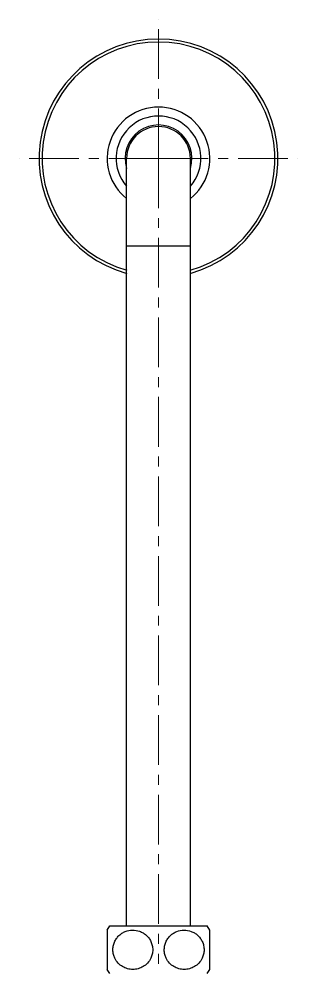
# Model space of a CAD drawing. Extents: x 0 to 1580, y 0 to 1158.
# Drawn here: x 413.2 to 483.3, y 340.5 to 579.6 of the extents above; entities that cross this region are included whole.
import ezdxf

# ---------------------------------------------------------------- set-up
doc = ezdxf.new("R2010")
doc.units = 0
doc.header["$LTSCALE"] = 10
doc.header["$MEASUREMENT"] = 0
doc.linetypes.add('CENTER', pattern=[2, 1.25, -0.25, 0.25, -0.25])
doc.layers.add('DEF_LAYER_ASSEM_MEMBER', color=7, linetype='CONTINUOUS')

msp = doc.modelspace()

# ---------------------------------------------------------------- linework, layer by layer
at = {"layer": 'DEF_LAYER_ASSEM_MEMBER', "color": 1, "linetype": 'CENTER', "lineweight": 5}
for q in [(448.2736131019578, 579.6287420813892), (413.232382886958, 544.5875118663891), (448.2736131019578, 342.0227747477892), (483.3148433168581, 544.5875118663891)]:
    msp.add_line((448.2736131019578, 544.5875118663891), q, dxfattribs=at)
at = {"layer": 'DEF_LAYER_ASSEM_MEMBER', "color": 7, "linetype": 'Continuous'}
for p, q in [((440.2736131019578, 351.5875118663893), (440.2736131019578, 544.5875118663891)), ((456.2736131019578, 351.5875118663893), (456.2736131019578, 544.5875118663891)), ((435.370750866558, 350.5193012849893), (436.0236131019578, 351.5875118663893)), ((436.0236131019578, 351.5875118663893), (460.5236131019578, 351.5875118663893)), ((461.1764753373577, 350.5193012849893), (460.5236131019578, 351.5875118663893)), ((435.3736131019577, 350.5247376696892), (435.3736131019577, 340.6505655534892)), ((461.1736131019579, 340.6505655534892), (461.1736131019579, 350.5247376696892)), ((436.0236119980577, 339.5875134517893), (435.3666658468578, 340.6634082609893)), ((460.5236142057579, 339.5875134517893), (461.1805603569578, 340.6634082609893))]:
    msp.add_line(p, q, dxfattribs=at)
at = {"layer": 'DEF_LAYER_ASSEM_MEMBER', "color": 9, "linetype": 'Continuous'}
msp.add_line((440.2736131019578, 522.5875118663891), (456.2736131019578, 522.5875118663891), dxfattribs=at)
at = {"layer": 'DEF_LAYER_ASSEM_MEMBER', "color": 7, "linetype": 'Continuous'}
for radius, start, end in [(30, 285.431315232001, 254.5501993363984), (8, 0, 180)]:
    msp.add_arc((448.2736131019578, 544.5875118663891), radius, start, end, dxfattribs=at)
at = {"layer": 'DEF_LAYER_ASSEM_MEMBER', "color": 9, "linetype": 'Continuous'}
for radius, start, end in [(29.254320514, 285.8430299076937, 254.1340742651046), (12.8961335198, 308.372532602693, 231.6274669342939), (10.6418128779, 318.8614767636931, 221.1384956504957), (8.3999993031, 342.6215129022004, 197.3778639081029)]:
    msp.add_arc((448.2736131019578, 544.5875118663891), radius, start, end, dxfattribs=at)
at = {"layer": 'DEF_LAYER_ASSEM_MEMBER', "color": 7, "linetype": 'Continuous'}
for points, start_tangent, end_tangent in [([(437.307861729158, 343.4534351886892), (436.9612440110577, 344.4275290259892), (436.8248384219578, 345.4686343321893), (436.9114152627581, 346.5168717978892), (437.2128656090581, 347.5109551323892), (437.702946638758, 348.3997648024892), (438.345271412858, 349.1486968494893), (439.1015166233578, 349.7394086990893), (439.9368334654578, 350.1653326464892), (441.7308838896579, 350.5238432092892), (443.5339975520578, 350.2315659865893), (444.3816287368581, 349.8391919702892), (445.1566369037578, 349.2815919898893), (445.8251521839579, 348.5636373190893), (446.3492319179577, 347.7008943397892)], (-0.4325070006709991, 0.9016305753303713), (0.4282840808513336, -0.90364414793066)), ([(450.2078617291577, 343.4534351886892), (449.8604644382581, 344.4307649771893), (449.724681301258, 345.4753541428892), (449.813303342858, 346.5266826813893), (450.1179834807581, 347.5230163996893), (450.612144952458, 348.4129385945893), (451.2589556468579, 349.1616763497892), (452.0196717271579, 349.7508829293893), (452.8591821253581, 350.1741424981893), (454.6603458308578, 350.5242893439893), (456.4677916856581, 350.2194550793893), (457.315765007158, 349.8191437470892), (458.0893119437578, 349.2526328763893), (458.754042358858, 348.5251848381893), (459.2715434927577, 347.6531581138893)], (-0.4325070006767001, 0.9016305753276368), (0.4185506348242575, -0.9081934629186731)), ([(446.3492319179577, 347.7008943397892), (446.7033785620579, 346.6728060525892), (446.8238010206578, 345.5755391445892), (446.6981319359579, 344.4791079844892), (446.3393644746579, 343.4534351886892)], (0.4282840808443448, -0.9036441479339722), (-0.4325070006838063, -0.9016305753242279)), ([(459.2715434927577, 347.6531581138893), (459.6120716764581, 346.6333913915893), (459.723661390758, 345.5484269905892), (459.5951025940581, 344.4660118861892), (459.239364474658, 343.4534351886892)], (0.4185506348149886, -0.9081934629229448), (-0.4325070006783402, -0.90163057532685)), ([(446.3393644746579, 343.4534351886892), (445.5120706127577, 342.2389730431893), (444.4136517036577, 341.3546252486892), (443.1546945870577, 340.8255553429892), (441.8231869880578, 340.6503441486892), (440.4917537143579, 340.8257637291892), (439.2330069628579, 341.3549616269893), (438.1348849715578, 342.2392691524893), (437.307861729158, 343.4534351886892)], (-0.4325070006733983, -0.9016305753292206), (-0.4325070006733983, 0.9016305753292206)), ([(459.239364474658, 343.4534351886892), (458.4120471764581, 342.2389476617893), (457.3136048961578, 341.3545976482892), (456.0546221940581, 340.8255354920892), (454.723067942658, 340.6503437432892), (453.3916162503579, 340.8258011516892), (452.1328997933579, 341.3550253639892), (451.0348354579578, 342.2393233553892), (450.2078617291577, 343.4534351886892)], (-0.4325070006740064, -0.9016305753289287), (-0.4325070006740064, 0.9016305753289287))]:
    msp.add_spline(points, degree=3, dxfattribs=dict(at, start_tangent=start_tangent, end_tangent=end_tangent))

doc.saveas('drawing.dxf')
